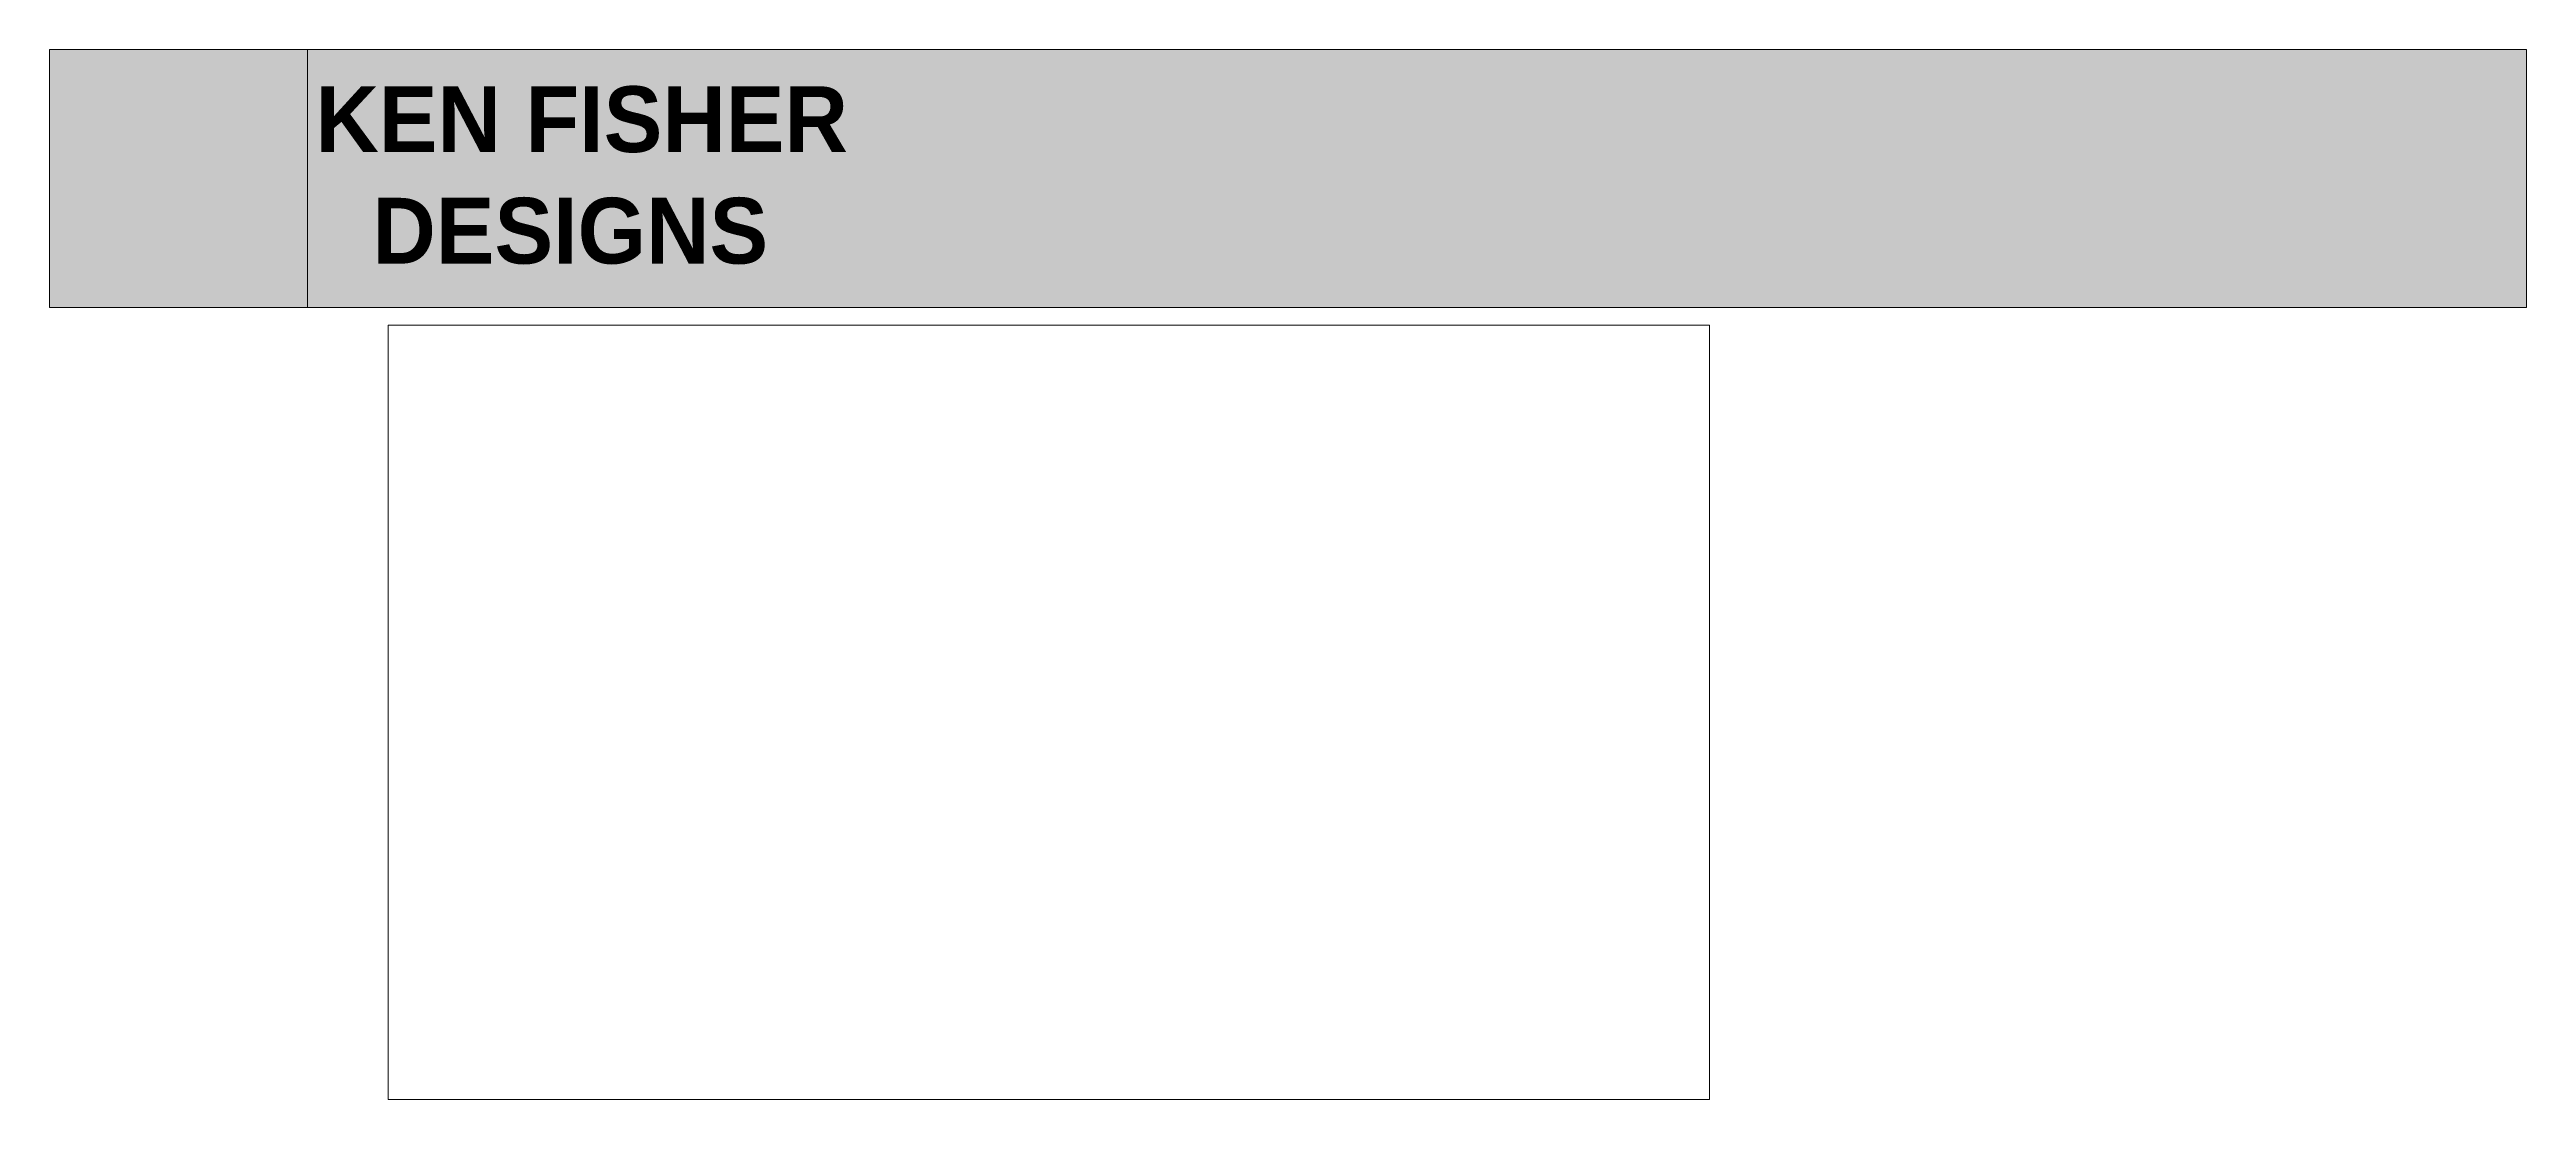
# Model space of a CAD drawing. Extents: x 460 to 2380, y -814 to 0.
import ezdxf

# ---------------------------------------------------------------- set-up
doc = ezdxf.new("R2010")
doc.units = 0
doc.header["$MEASUREMENT"] = 0
doc.layers.add('Layer 1', color=7, linetype='Continuous', lineweight=0)
picture_1 = doc.add_image_def('image1.png', size_in_pixel=(500, 500))
picture_2 = doc.add_image_def('image2.png', size_in_pixel=(1024, 600))

# ---------------------------------------------------------------- blocks, each defined once
blk = doc.blocks.new('Block_0')
at = {"layer": 'Layer 1', "char_height": 0.2, "attachment_point": 7}
for s, insert in [('\\C250;\\c2502939;\\FQuiverleaf CF Bold|b1|i0|c1;\\H50.976000;\\W1.000000;KEN FISHER ', (666.1, -80.2)), ('\\C250;\\c2502939;\\FQuiverleaf CF Bold|b1|i0|c1;\\H50.976000;\\W1.000000;DESIGNS', (710.2, -166.6))]:
    blk.add_mtext(s, dxfattribs=dict(at, insert=insert))
at = {"layer": 'Layer 1'}
image = blk.add_image(picture_1, insert=(460, -200), size_in_units=(200, 200), dxfattribs=at)

msp = doc.modelspace()

# ---------------------------------------------------------------- hatches: boundary and pattern name
at = {"layer": 'Layer 1', "true_color": 0xf7f4e9, "transparency": 33554687}
h = msp.add_hatch(color=7, dxfattribs=at)
h.dxf.hatch_style = 2
h.paths.add_polyline_path([(2380, -200), (460, -200), (460, 0), (2380, 0)])

# ---------------------------------------------------------------- linework, layer by layer
at = {"layer": 'Layer 1'}
msp.add_lwpolyline([(2380, -200), (460, -200), (460, 0), (2380, 0)], close=True, dxfattribs=at)

# ---------------------------------------------------------------- block references
msp.add_blockref('Block_0', (0, 0), dxfattribs=at)

# ---------------------------------------------------------------- pictures from other files: only their frames are drawn
image = msp.add_image(picture_2, insert=(722.6, -813.7), size_in_units=(1024, 600), dxfattribs=at)

doc.saveas('drawing.dxf')
